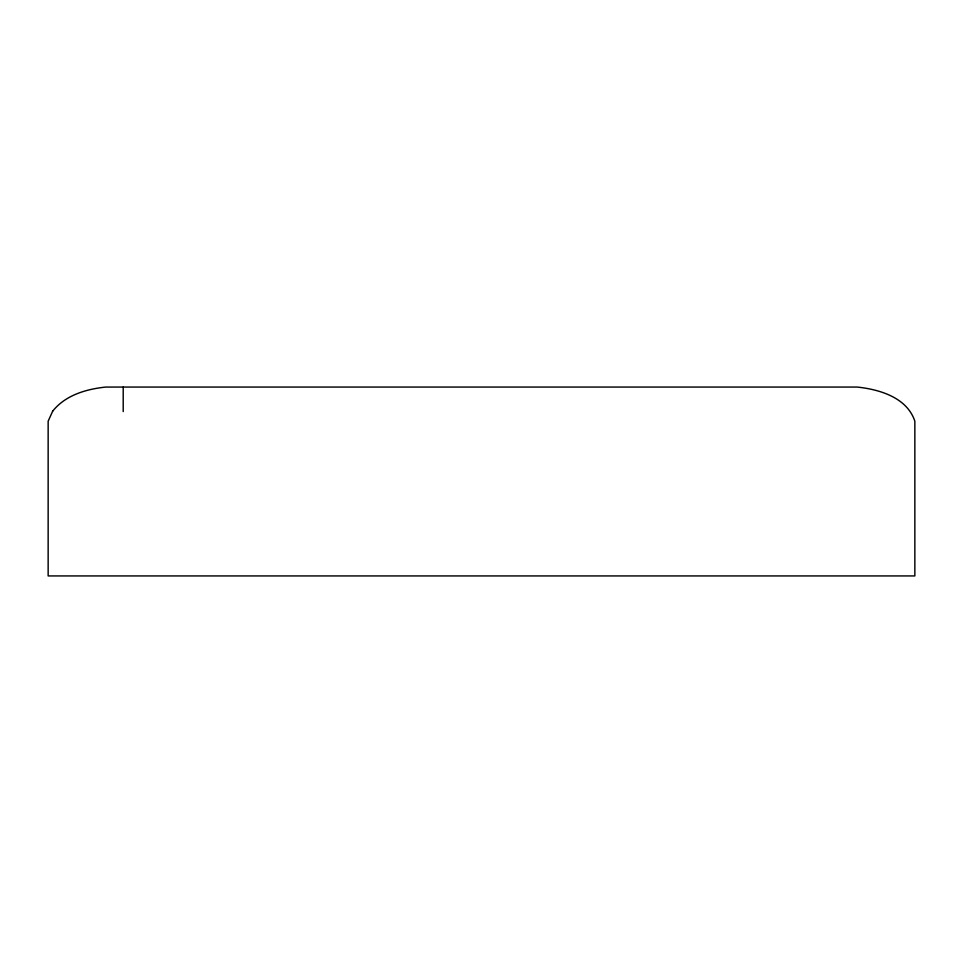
<?xml version="1.0" encoding="UTF-8"?>
<svg xmlns="http://www.w3.org/2000/svg" width="963" height="963" viewBox="0 0 963 963"><rect width="100%" height="100%" fill="white"/><g stroke="black" fill="none" stroke-linecap="round" stroke-linejoin="round"><path stroke-width="1.44" d="M123.204 387.066L123.204 411.586M52.664 411.201L48.15 421.204L48.15 575.934L914.85 575.934L914.85 421.204C907.014 397.526 879.616 389.449 857.251 387.066L105.749 387.066C86.176 389.124 65.364 395.167 52.664 411.201"/></g></svg>
